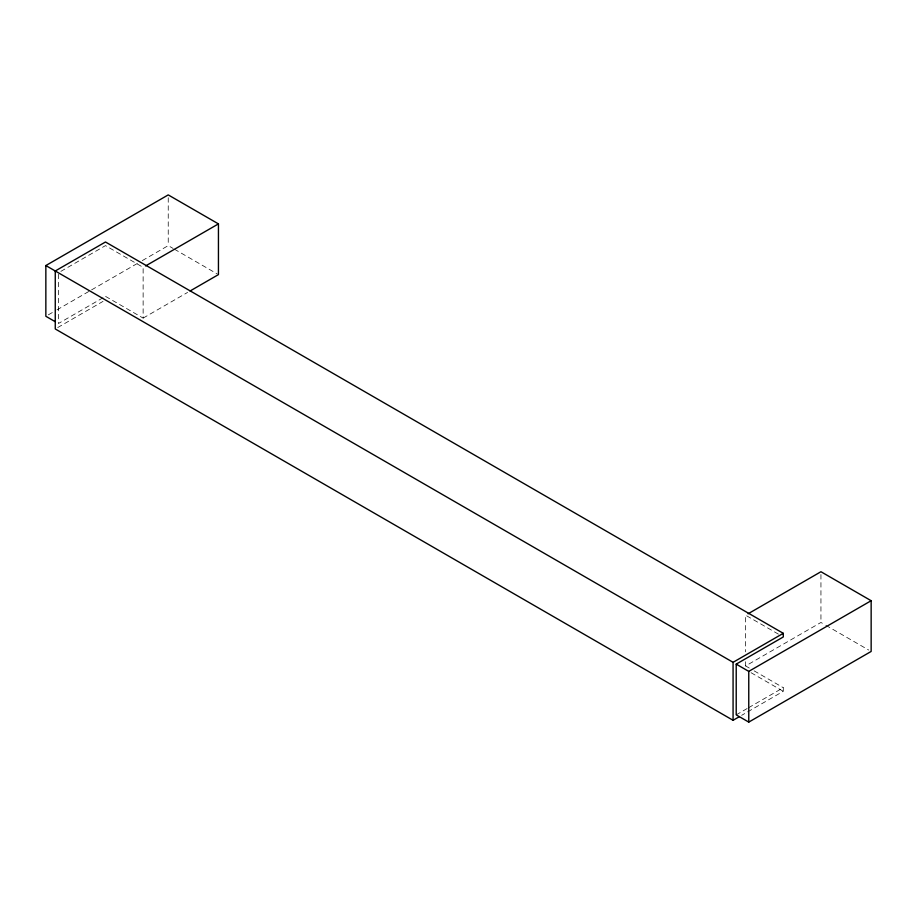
<?xml version="1.0" encoding="UTF-8"?>
<svg xmlns="http://www.w3.org/2000/svg" width="917" height="917" viewBox="0 0 917 917"><rect width="100%" height="100%" fill="white"/><g stroke="black" fill="none" stroke-linecap="round" stroke-linejoin="round"><path stroke-width="0.69" stroke-dasharray="4.58 3.44" d="M60.877 271.363L105.478 245.618L143.132 267.363L143.132 318.096L105.478 296.351M48.326 314.852L55.742 310.565M56.98 309.854L90.347 290.586M91.585 289.875L137.332 263.466M142.273 260.611L168.235 245.618L173.13 248.45M102.991 297.784L58.401 323.529L58.401 272.796M57.714 327.552L103.025 301.384M143.132 318.096L187.572 292.431M745.624 661.719L745.624 665.937L820.944 622.46L824.612 624.58M736.213 714.859L747.366 708.417M748.604 707.706L783.29 687.681L783.29 691.303L741.647 715.34M174.356 249.16L217.214 273.908M825.839 625.291L868.697 650.038M778.43 634.151L745.624 615.215L745.624 651.849M745.624 665.937L749.269 668.046M754.129 670.854L783.29 687.681M751.069 672.711L783.29 691.303M820.944 574.546L820.944 622.46M168.235 197.717L168.235 245.618"/><path stroke-width="1.38" d="M54.974 321.546L45.85 316.285L45.85 265.552L168.235 194.897L218.441 223.886L218.441 274.607L190.048 291.01M739.205 716.762L733.073 720.292L55.261 328.962L55.261 270.985L105.478 241.996L783.29 633.326L783.29 636.96L736.213 664.126L736.213 714.859L748.765 722.103L871.15 651.448L871.15 600.715L820.944 571.727L748.1 613.782M145.597 265.941L218.441 223.886M55.261 270.985L733.073 662.315L783.29 633.326M736.213 664.126L748.765 671.382L871.15 600.715M45.85 265.552L54.974 270.824M748.765 671.382L748.765 722.103M733.073 662.315L733.073 720.292"/></g></svg>
